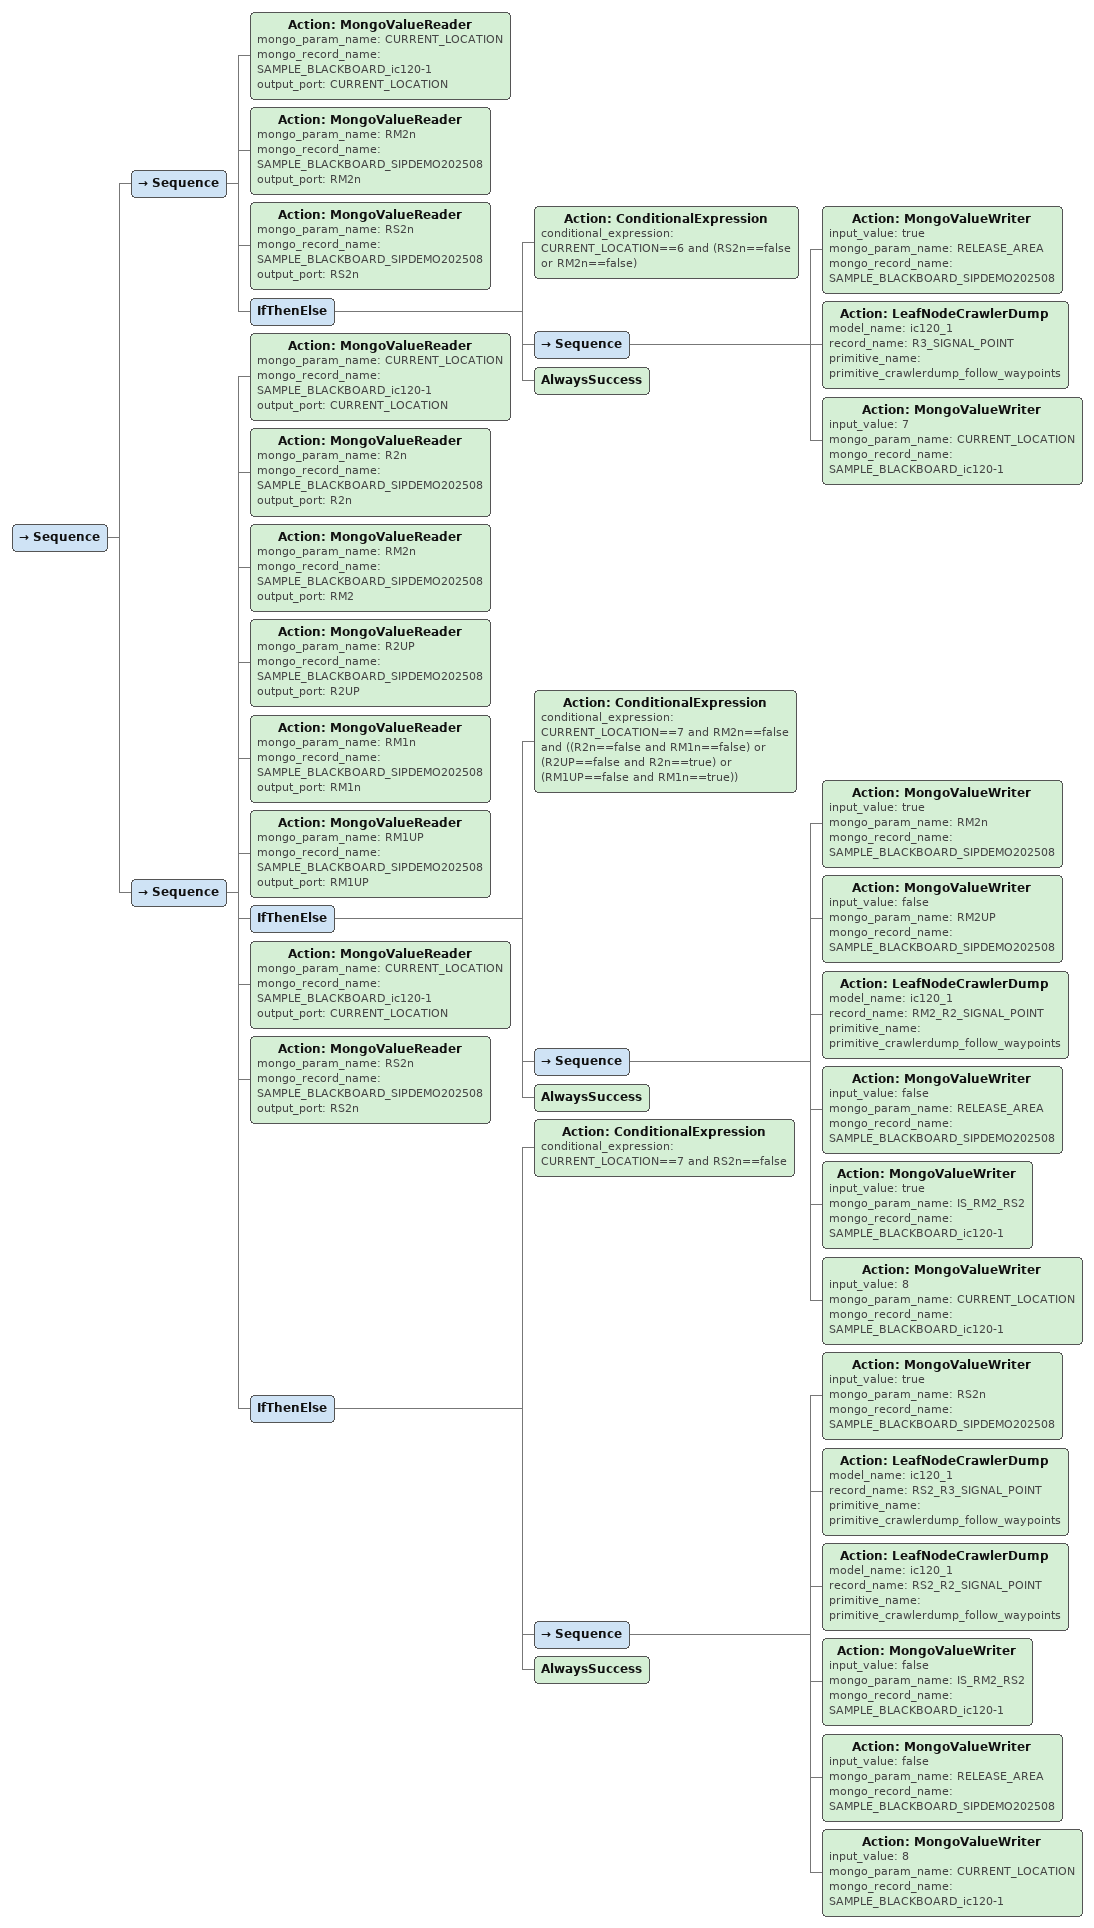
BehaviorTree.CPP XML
<Sequence>
                                        <Sequence>
                                            <Action ID="MongoValueReader" mongo_param_name="CURRENT_LOCATION" mongo_record_name="SAMPLE_BLACKBOARD_ic120-1" output_port="CURRENT_LOCATION"/>
                                            <Action ID="MongoValueReader" mongo_param_name="RM2n" mongo_record_name="SAMPLE_BLACKBOARD_SIPDEMO202508" output_port="RM2n"/>
                                            <Action ID="MongoValueReader" mongo_param_name="RS2n" mongo_record_name="SAMPLE_BLACKBOARD_SIPDEMO202508" output_port="RS2n"/>
                                            <IfThenElse>
                                                <Action ID="ConditionalExpression" conditional_expression="CURRENT_LOCATION==6 and 
(RS2n==false or RM2n==false)
"/>
                                                <Sequence>
                                                    <Action ID="MongoValueWriter" input_value="true" mongo_param_name="RELEASE_AREA" mongo_record_name="SAMPLE_BLACKBOARD_SIPDEMO202508"/>
                                                    <Action ID="LeafNodeCrawlerDump" model_name="ic120_1" record_name="R3_SIGNAL_POINT" primitive_name="primitive_crawlerdump_follow_waypoints"/>
                                                    <Action ID="MongoValueWriter" input_value="7" mongo_param_name="CURRENT_LOCATION" mongo_record_name="SAMPLE_BLACKBOARD_ic120-1"/>
                                                </Sequence>
                                                <AlwaysSuccess/>
                                            </IfThenElse>
                                        </Sequence>
                                        <Sequence>
                                            <Action ID="MongoValueReader" mongo_param_name="CURRENT_LOCATION" mongo_record_name="SAMPLE_BLACKBOARD_ic120-1" output_port="CURRENT_LOCATION"/>
                                            <Action ID="MongoValueReader" mongo_param_name="R2n" mongo_record_name="SAMPLE_BLACKBOARD_SIPDEMO202508" output_port="R2n"/>
                                            <Action ID="MongoValueReader" mongo_param_name="RM2n" mongo_record_name="SAMPLE_BLACKBOARD_SIPDEMO202508" output_port="RM2"/>
                                            <Action ID="MongoValueReader" mongo_param_name="R2UP" mongo_record_name="SAMPLE_BLACKBOARD_SIPDEMO202508" output_port="R2UP"/>
                                            <Action ID="MongoValueReader" mongo_param_name="RM1n" mongo_record_name="SAMPLE_BLACKBOARD_SIPDEMO202508" output_port="RM1n"/>
                                            <Action ID="MongoValueReader" mongo_param_name="RM1UP" mongo_record_name="SAMPLE_BLACKBOARD_SIPDEMO202508" output_port="RM1UP"/>
                                            <IfThenElse>
                                                <Action ID="ConditionalExpression" conditional_expression="CURRENT_LOCATION==7 and RM2n==false and ((R2n==false and RM1n==false) or (R2UP==false and R2n==true) or (RM1UP==false and RM1n==true))"/>
                                                <Sequence>
                                                    <Action ID="MongoValueWriter" input_value="true" mongo_param_name="RM2n" mongo_record_name="SAMPLE_BLACKBOARD_SIPDEMO202508"/>
                                                    <Action ID="MongoValueWriter" input_value="false" mongo_param_name="RM2UP" mongo_record_name="SAMPLE_BLACKBOARD_SIPDEMO202508"/>
                                                    <Action ID="LeafNodeCrawlerDump" model_name="ic120_1" record_name="RM2_R2_SIGNAL_POINT" primitive_name="primitive_crawlerdump_follow_waypoints"/>
                                                    <Action ID="MongoValueWriter" input_value="false" mongo_param_name="RELEASE_AREA" mongo_record_name="SAMPLE_BLACKBOARD_SIPDEMO202508"/>
                                                    <Action ID="MongoValueWriter" input_value="true" mongo_param_name="IS_RM2_RS2" mongo_record_name="SAMPLE_BLACKBOARD_ic120-1"/>
                                                    <Action ID="MongoValueWriter" input_value="8" mongo_param_name="CURRENT_LOCATION" mongo_record_name="SAMPLE_BLACKBOARD_ic120-1"/>
                                                </Sequence>
                                                <AlwaysSuccess/>
                                            </IfThenElse>
                                            <Action ID="MongoValueReader" mongo_param_name="CURRENT_LOCATION" mongo_record_name="SAMPLE_BLACKBOARD_ic120-1" output_port="CURRENT_LOCATION"/>
                                            <Action ID="MongoValueReader" mongo_param_name="RS2n" mongo_record_name="SAMPLE_BLACKBOARD_SIPDEMO202508" output_port="RS2n"/>
                                            <IfThenElse>
                                                <Action ID="ConditionalExpression" conditional_expression="CURRENT_LOCATION==7 and RS2n==false"/>
                                                <Sequence>
                                                    <Action ID="MongoValueWriter" input_value="true" mongo_param_name="RS2n" mongo_record_name="SAMPLE_BLACKBOARD_SIPDEMO202508"/>
                                                    <Action ID="LeafNodeCrawlerDump" model_name="ic120_1" record_name="RS2_R3_SIGNAL_POINT" primitive_name="primitive_crawlerdump_follow_waypoints"/>
                                                    <Action ID="LeafNodeCrawlerDump" model_name="ic120_1" record_name="RS2_R2_SIGNAL_POINT" primitive_name="primitive_crawlerdump_follow_waypoints"/>
                                                    <Action ID="MongoValueWriter" input_value="false" mongo_param_name="IS_RM2_RS2" mongo_record_name="SAMPLE_BLACKBOARD_ic120-1"/>
                                                    <Action ID="MongoValueWriter" input_value="false" mongo_param_name="RELEASE_AREA" mongo_record_name="SAMPLE_BLACKBOARD_SIPDEMO202508"/>
                                                    <Action ID="MongoValueWriter" input_value="8" mongo_param_name="CURRENT_LOCATION" mongo_record_name="SAMPLE_BLACKBOARD_ic120-1"/>
                                                </Sequence>
                                                <AlwaysSuccess/>
                                            </IfThenElse>
                                        </Sequence>
                                    </Sequence>
